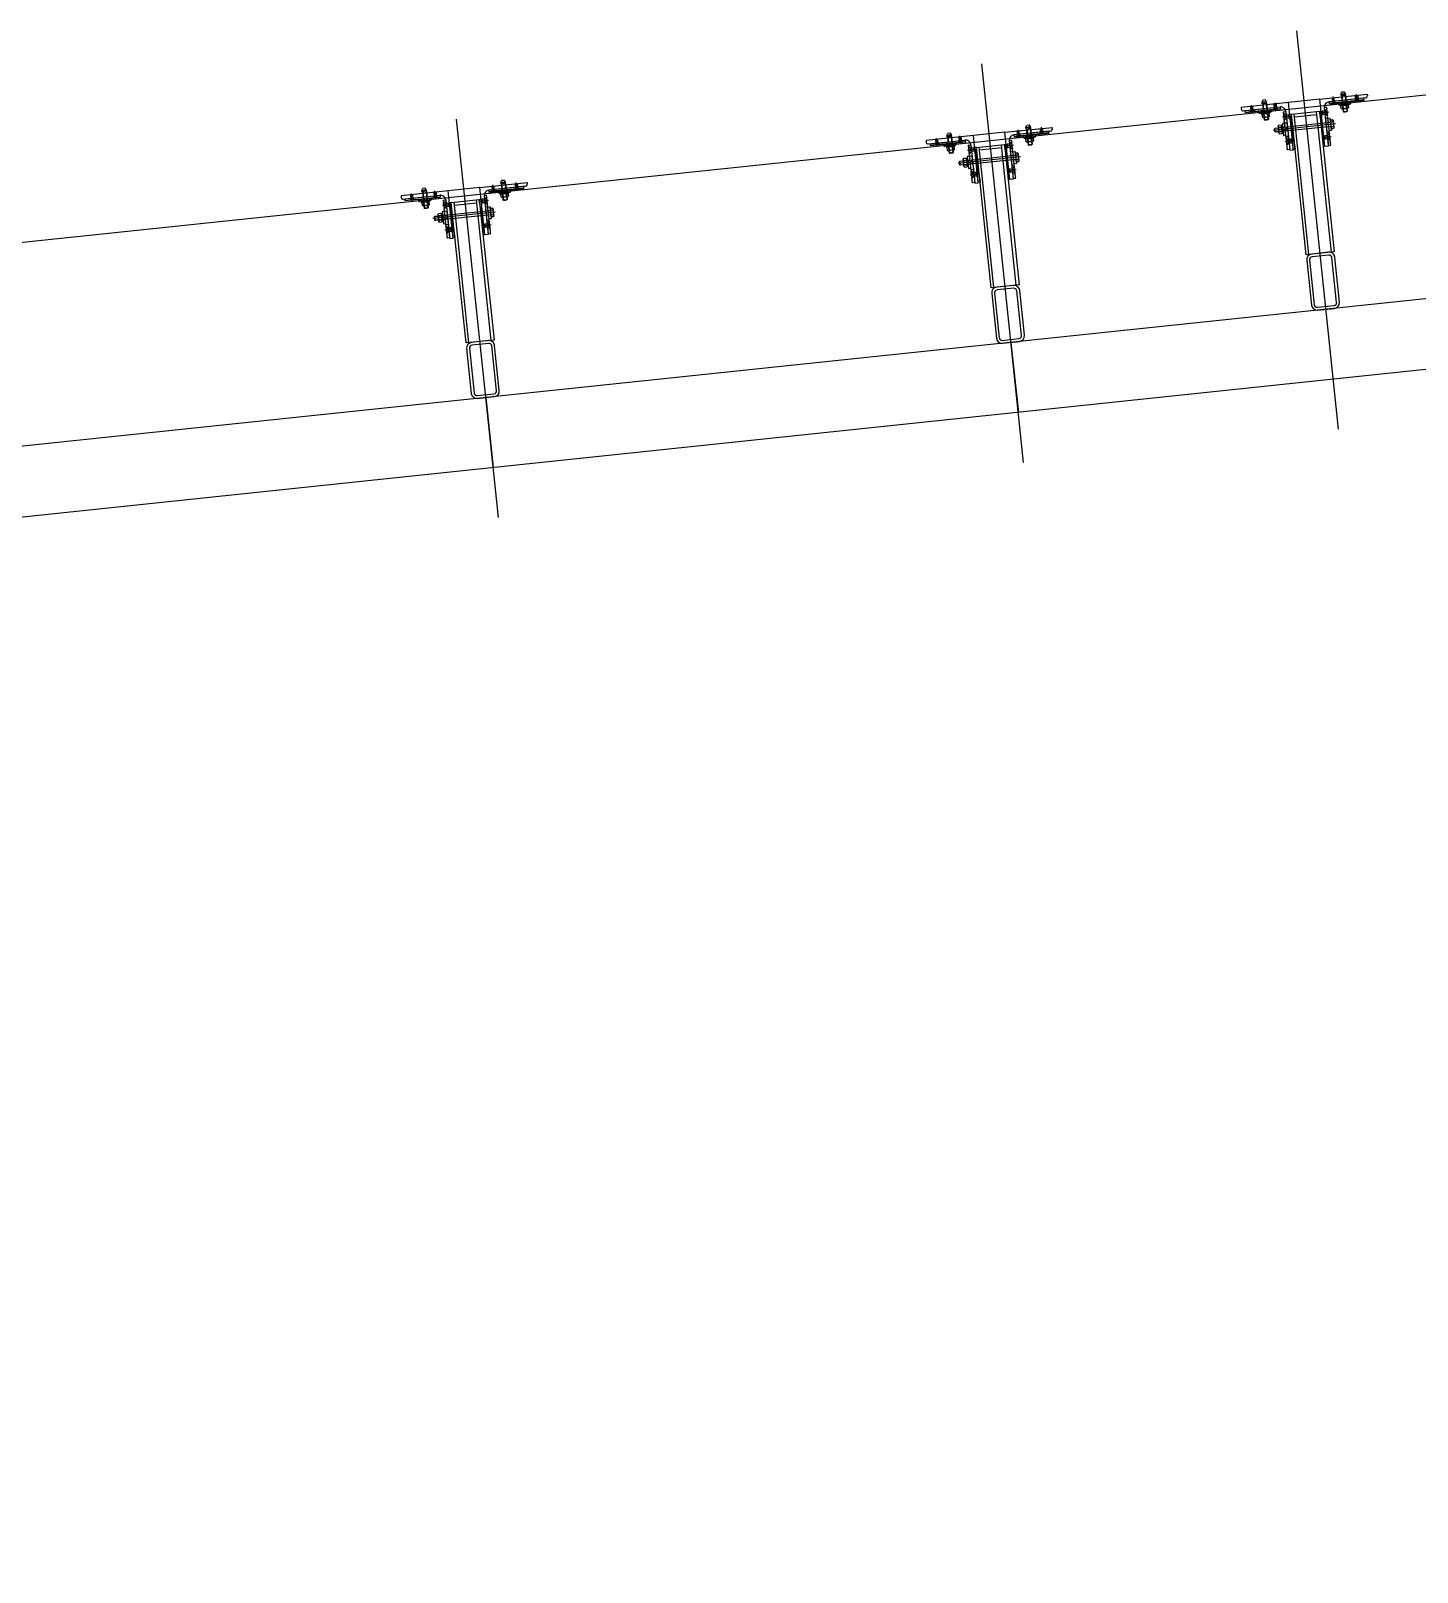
# Model space of a CAD drawing. Extents: x 809487 to 809680, y 818779 to 819225.
# Drawn here: x 809564.299 to 809568.238, y 818960.345 to 818964.723 of the extents above; entities that cross this region are included whole.
import ezdxf

# ---------------------------------------------------------------- set-up
doc = ezdxf.new("R2010")
doc.units = 0
for name, color, linetype in [('Default', 7, 'Continuous'), ('F-Glazing', 7, 'Continuous'), ('MAJ223__', 7, 'Continuous'), ('MAJ292_1', 7, 'Continuous'), ('MAJ292__', 7, 'Continuous'), ('MAJ314__scope', 7, 'Continuous'), ('MAJ318__', 7, 'Continuous'), ('MAJ322__', 7, 'Continuous'), ('MAJ325__', 7, 'Continuous'), ('MAJ520__', 7, 'Continuous'), ('WELDING', 7, 'Continuous')]:
    doc.layers.add(name, color=color, linetype=linetype)

# ---------------------------------------------------------------- blocks, each defined once
blk = doc.blocks.new('A$C62E2240C')
at = {"layer": 'MAJ223__'}
for p, q in [((-0.005, -0.01), (0.0181, -0.01)), ((0.005, -0.0058), (0.0135, -0.0058)), ((0.005, -0.0142), (0.0135, -0.0142)), ((0.0127, -0.005), (0.0127, -0.015))]:
    blk.add_line(p, q, dxfattribs=at)
blk.add_lwpolyline([(0, 0), (0.005, -0.005), (0.005, -0.015), (0, -0.02)], close=True, dxfattribs=at)
for points in [[(0, -0.0113), (0.0033, -0.0113), (0.0033, -0.0088), (0, -0.0088)], [(0.005, -0.005), (0.0127, -0.005), (0.0135, -0.0058), (0.0135, -0.0142), (0.0127, -0.015), (0.005, -0.015)]]:
    blk.add_lwpolyline(points, dxfattribs=at)
blk = doc.blocks.new('TM12NUT')
at = {"layer": 'Default'}
for p, q in [((0.0078, 0), (-0.0078, 0)), ((-0.0104, -0.0015), (-0.0104, -0.0085)), ((-0.0078, -0.01), (0.0078, -0.01)), ((-0.0052, -0.0085), (-0.0052, -0.0015)), ((0.0052, -0.0085), (0.0052, -0.0015)), ((0.0104, -0.0085), (0.0104, -0.0015))]:
    blk.add_line(p, q, dxfattribs=at)
for centre, radius, start, end in [((0, -0.0098), 0.00979, 57.7958, 122.2042), ((0.0078, -0.003), 0.00301, 30, 150), ((-0.0078, -0.003), 0.00301, 30, 150), ((-0.0078, -0.007), 0.00301, 210, 330), ((0, -0.0002), 0.00979, 237.7958, 302.2042), ((0.0078, -0.007), 0.00301, 210, 330)]:
    blk.add_arc(centre, radius, start, end, dxfattribs=at)
blk = doc.blocks.new('M12_WASH')
at = {"layer": 'Default'}
for p, q in [((0.0025, 0.0016), (0, 0.0009)), ((0, -0.0016), (0.0025, -0.0009))]:
    blk.add_line(p, q, dxfattribs=at)
blk.add_lwpolyline([(0, -0.012), (0.0025, -0.012), (0.0025, 0.012), (0, 0.012)], close=True, dxfattribs=at)
blk = doc.blocks.new('A$C392C4054')
at = {"layer": 'Default'}
for p, q in [((0.013, 0.05), (0, 0.05)), ((0.013, 0.047), (0, 0.047)), ((0.0016, 0.0468), (0.0016, 0)), ((0.0114, 0.0468), (0.0114, 0))]:
    blk.add_line(p, q, dxfattribs=at)
at = {"layer": 'MAJ292_1'}
for p, q in [((0.0005, 0.047), (0.0005, 0.0468)), ((0.0125, 0.047), (0.0125, 0.0468))]:
    blk.add_line(p, q, dxfattribs=at)
at = {"layer": 'MAJ318__'}
for p, q in [((0, 0.0517), (0.003, 0.057)), ((0, 0.0468), (0, 0.0517)), ((0.013, 0.0515), (0, 0.0515)), ((0.013, 0.0468), (0, 0.0468)), ((0.0005, 0.0468), (0.0005, 0.0011)), ((0.01, 0.057), (0.003, 0.057)), ((0.013, 0.0517), (0.01, 0.057)), ((0.0125, 0.0468), (0.0125, 0.0011)), ((0.013, 0.0468), (0.013, 0.0517)), ((0.0005, 0.0011), (0.0016, 0)), ((0.0125, 0.0011), (0.0005, 0.0011)), ((0.0054, 0), (0.0016, 0)), ((0.0065, 0.0011), (0.0054, 0)), ((0.0065, 0.0011), (0.0076, 0)), ((0.0114, 0), (0.0076, 0)), ((0.0114, 0), (0.0125, 0.0011))]:
    blk.add_line(p, q, dxfattribs=at)
blk = doc.blocks.new('M06MC13')
at = {"layer": 'Default'}
for p, q in [((-0.005, 0), (0.018, 0)), ((0.003, 0.0025), (0.013, 0.0025)), ((0.0125, -0.003), (0.0125, 0.003)), ((0.003, -0.0025), (0.013, -0.0025))]:
    blk.add_line(p, q, dxfattribs=at)
blk.add_lwpolyline([(0, -0.006), (0.003, -0.003), (0.003, 0.003), (0, 0.006)], close=True, dxfattribs=at)
for points in [[(0, 0.00075), (0.002, 0.00075), (0.002, -0.00075), (0, -0.00075)], [(0.003, -0.003), (0.0125, -0.003), (0.013, -0.0025), (0.013, 0.0025), (0.0125, 0.003), (0.003, 0.003)]]:
    blk.add_lwpolyline(points, dxfattribs=at)
blk = doc.blocks.new('M12HB160')
at = {"layer": 'Default'}
for p, q in [((-0.013, 0), (0.165, 0)), ((0.125, 0.005), (0.16, 0.005)), ((0.159, -0.006), (0.159, 0.006)), ((0.125, -0.005), (0.16, -0.005))]:
    blk.add_line(p, q, dxfattribs=at)
blk.add_lwpolyline([(-0.0065, -0.012), (-0.008, -0.0105), (-0.008, 0.0105), (-0.0065, 0.012), (0, 0.012), (0, -0.012)], close=True, dxfattribs=at)
for points in [[(-0.0064, 0.006), (0, 0.006), (0, 0.012), (-0.0064, 0.012)], [(0, -0.006), (0.159, -0.006), (0.16, -0.005), (0.16, 0.005), (0.159, 0.006), (0, 0.006)], [(0.124, -0.006), (0.125, -0.005), (0.125, 0.005), (0.124, 0.006)], [(-0.0064, -0.012), (0, -0.012), (0, -0.006), (-0.0064, -0.006)]]:
    blk.add_lwpolyline(points, dxfattribs=at)
for centre, radius, start, end in [((-0.0044, 0.009), 0.0036, 123.6264, 236.3736), ((0.004, 0), 0.012, 150, 210), ((-0.0044, -0.009), 0.0036, 123.6264, 236.3736)]:
    blk.add_arc(centre, radius, start, end, dxfattribs=at)
blk = doc.blocks.new('M12_NUT1')
at = {"layer": 'Default'}
blk.add_lwpolyline([(0.01, 0.0105), (0.01, -0.0105), (0.0085, -0.012), (0.0015, -0.012), (0, -0.0105), (0, 0.0105), (0.0015, 0.012), (0.0085, 0.012)], close=True, dxfattribs=at)
for points in [[(0.0016, 0.006), (0.0084, 0.006)], [(0.0016, 0.006), (0.0084, 0.006)], [(0.0084, -0.006), (0.0016, -0.006)], [(0.0084, -0.006), (0.0016, -0.006)]]:
    blk.add_lwpolyline(points, dxfattribs=at)
for centre, radius, start, end in [((0.0036, 0.009), 0.0036, 123.6264, 236.3736), ((0.012, 0), 0.012, 150, 210), ((0.0064, 0.009), 0.0036, 303.6264, 56.3736), ((-0.002, 0), 0.012, 330, 30), ((0.0036, -0.009), 0.0036, 123.6264, 236.3736), ((0.0064, -0.009), 0.0036, 303.6264, 56.3736)]:
    blk.add_arc(centre, radius, start, end, dxfattribs=at)

msp = doc.modelspace()

# ---------------------------------------------------------------- linework, layer by layer
at = {"layer": 'F-Glazing'}
for p, q in [((809568.015, 818963.5914), (809567.8961, 818964.7232)), ((809567.12, 818963.4973), (809567.001, 818964.6291)), ((809567.9617, 818964.529), (809567.8722, 818964.5196)), ((809567.8895, 818964.4792), (809567.9532, 818964.4859)), ((809567.9617, 818964.529), (809567.9617, 818964.529)), ((809565.6282, 818963.3405), (809565.5092, 818964.4723)), ((809567.0667, 818964.4349), (809566.9772, 818964.4255)), ((809567.0667, 818964.4349), (809567.0667, 818964.4349)), ((809566.9945, 818964.3851), (809567.0581, 818964.3918)), ((809565.5749, 818964.2781), (809565.4854, 818964.2687)), ((809565.5749, 818964.2781), (809565.5749, 818964.2781)), ((809565.5027, 818964.2283), (809565.5663, 818964.235))]:
    msp.add_line(p, q, dxfattribs=at)
for points in [[(809567.8808, 818964.4863), (809567.8758, 818964.4858), (809567.8912, 818964.3871), (809567.8862, 818964.3866)], [(809567.9603, 818964.4947), (809567.9653, 818964.4952), (809567.9707, 818964.3954), (809567.9757, 818964.396)], [(809567.0652, 818964.4006), (809567.0702, 818964.4011), (809567.0757, 818964.3014), (809567.0806, 818964.3019)], [(809566.9857, 818964.3922), (809566.9807, 818964.3917), (809566.9961, 818964.293), (809566.9911, 818964.2925)], [(809565.4939, 818964.2354), (809565.4889, 818964.2349), (809565.5043, 818964.1362), (809565.4994, 818964.1357)], [(809565.5735, 818964.2438), (809565.5784, 818964.2443), (809565.5839, 818964.1446), (809565.5889, 818964.1451)]]:
    msp.add_lwpolyline(points, close=True, dxfattribs=at)
at = {"layer": 'MAJ223__'}
for points in [[(809567.8647, 818964.4242), (809567.866, 818964.4258), (809567.8643, 818964.4271), (809567.8657, 818964.4288), (809567.864, 818964.4301), (809567.8654, 818964.4318), (809567.8637, 818964.4331), (809567.8651, 818964.4348), (809567.8634, 818964.4361), (809567.8647, 818964.4377), (809567.8631, 818964.4391), (809567.8644, 818964.4407), (809567.8628, 818964.4421), (809567.8641, 818964.4437), (809567.8625, 818964.445), (809567.8638, 818964.4467), (809567.8622, 818964.448), (809567.8635, 818964.4497), (809567.8618, 818964.451), (809567.8632, 818964.4527), (809567.8615, 818964.454), (809567.8629, 818964.4556), (809567.8612, 818964.457), (809567.8625, 818964.4586), (809567.8609, 818964.46), (809567.8622, 818964.4616), (809567.8682, 818964.4622), (809567.8723, 818964.4234), (809567.8663, 818964.4228)], [(809567.989, 818964.4372), (809567.9873, 818964.4386), (809567.9887, 818964.4402), (809567.987, 818964.4415), (809567.9883, 818964.4432), (809567.9867, 818964.4445), (809567.988, 818964.4462), (809567.9864, 818964.4475), (809567.9877, 818964.4492), (809567.9861, 818964.4505), (809567.9874, 818964.4521), (809567.9858, 818964.4535), (809567.9871, 818964.4551), (809567.9854, 818964.4565), (809567.9868, 818964.4581), (809567.9851, 818964.4594), (809567.9865, 818964.4611), (809567.9848, 818964.4624), (809567.9862, 818964.4641), (809567.9845, 818964.4654), (809567.9858, 818964.4671), (809567.9842, 818964.4684), (809567.9855, 818964.47), (809567.9839, 818964.4714), (809567.9852, 818964.473), (809567.9836, 818964.4744), (809567.9776, 818964.4737), (809567.9817, 818964.4349), (809567.9876, 818964.4356)], [(809566.9696, 818964.3301), (809566.9709, 818964.3317), (809566.9693, 818964.3331), (809566.9706, 818964.3347), (809566.969, 818964.336), (809566.9703, 818964.3377), (809566.9687, 818964.339), (809566.97, 818964.3407), (809566.9683, 818964.342), (809566.9697, 818964.3437), (809566.968, 818964.345), (809566.9694, 818964.3466), (809566.9677, 818964.348), (809566.969, 818964.3496), (809566.9674, 818964.351), (809566.9687, 818964.3526), (809566.9671, 818964.3539), (809566.9684, 818964.3556), (809566.9668, 818964.3569), (809566.9681, 818964.3586), (809566.9665, 818964.3599), (809566.9678, 818964.3616), (809566.9661, 818964.3629), (809566.9675, 818964.3645), (809566.9658, 818964.3659), (809566.9672, 818964.3675), (809566.9731, 818964.3682), (809566.9772, 818964.3294), (809566.9712, 818964.3287)], [(809567.0939, 818964.3431), (809567.0923, 818964.3445), (809567.0936, 818964.3461), (809567.0919, 818964.3475), (809567.0933, 818964.3491), (809567.0916, 818964.3504), (809567.093, 818964.3521), (809567.0913, 818964.3534), (809567.0927, 818964.3551), (809567.091, 818964.3564), (809567.0923, 818964.3581), (809567.0907, 818964.3594), (809567.092, 818964.361), (809567.0904, 818964.3624), (809567.0917, 818964.364), (809567.0901, 818964.3654), (809567.0914, 818964.367), (809567.0897, 818964.3684), (809567.0911, 818964.37), (809567.0894, 818964.3713), (809567.0908, 818964.373), (809567.0891, 818964.3743), (809567.0905, 818964.376), (809567.0888, 818964.3773), (809567.0901, 818964.3789), (809567.0885, 818964.3803), (809567.0825, 818964.3797), (809567.0866, 818964.3409), (809567.0926, 818964.3415)], [(809565.6021, 818964.1864), (809565.6005, 818964.1877), (809565.6018, 818964.1893), (809565.6002, 818964.1907), (809565.6015, 818964.1923), (809565.5998, 818964.1937), (809565.6012, 818964.1953), (809565.5995, 818964.1966), (809565.6009, 818964.1983), (809565.5992, 818964.1996), (809565.6006, 818964.2013), (809565.5989, 818964.2026), (809565.6002, 818964.2043), (809565.5986, 818964.2056), (809565.5999, 818964.2072), (809565.5983, 818964.2086), (809565.5996, 818964.2102), (809565.598, 818964.2116), (809565.5993, 818964.2132), (809565.5977, 818964.2145), (809565.599, 818964.2162), (809565.5973, 818964.2175), (809565.5987, 818964.2192), (809565.597, 818964.2205), (809565.5984, 818964.2222), (809565.5967, 818964.2235), (809565.5907, 818964.2229), (809565.5948, 818964.1841), (809565.6008, 818964.1847)], [(809565.4778, 818964.1733), (809565.4791, 818964.1749), (809565.4775, 818964.1763), (809565.4788, 818964.1779), (809565.4772, 818964.1793), (809565.4785, 818964.1809), (809565.4769, 818964.1822), (809565.4782, 818964.1839), (809565.4766, 818964.1852), (809565.4779, 818964.1869), (809565.4762, 818964.1882), (809565.4776, 818964.1899), (809565.4759, 818964.1912), (809565.4773, 818964.1928), (809565.4756, 818964.1942), (809565.4769, 818964.1958), (809565.4753, 818964.1972), (809565.4766, 818964.1988), (809565.475, 818964.2001), (809565.4763, 818964.2018), (809565.4747, 818964.2031), (809565.476, 818964.2048), (809565.4744, 818964.2061), (809565.4757, 818964.2078), (809565.474, 818964.2091), (809565.4754, 818964.2107), (809565.4813, 818964.2114), (809565.4854, 818964.1726), (809565.4795, 818964.172)]]:
    msp.add_lwpolyline(points, close=True, dxfattribs=at)
at = {"layer": 'MAJ292__'}
for p, q in [((809567.9306, 818964.0882), (809567.8887, 818964.4871)), ((809567.9943, 818964.0949), (809567.9524, 818964.4938)), ((809567.0992, 818964.0008), (809567.0573, 818964.3998)), ((809567.0356, 818963.9941), (809566.9936, 818964.3931)), ((809565.5438, 818963.8373), (809565.5019, 818964.2363)), ((809565.6074, 818963.844), (809565.5655, 818964.243))]:
    msp.add_line(p, q, dxfattribs=at)
for points in [[(809567.9858, 818964.3958), (809567.9758, 818964.3947), (809567.9617, 818964.529), (809568.096, 818964.5431), (809568.0965, 818964.5381)], [(809568.0921, 818964.5326), (809567.9876, 818964.5216)], [(809567.8764, 818964.3843), (809567.8863, 818964.3853), (809567.8722, 818964.5196), (809567.738, 818964.5055), (809567.7385, 818964.5005)], [(809567.744, 818964.496), (809567.8484, 818964.507)], [(809567.8649, 818964.4937), (809567.8764, 818964.3843)], [(809567.9743, 818964.5052), (809567.9858, 818964.3958)], [(809567.0907, 818964.3017), (809567.0808, 818964.3006), (809567.0667, 818964.4349), (809567.2009, 818964.449), (809567.2014, 818964.444)], [(809566.9813, 818964.2902), (809566.9913, 818964.2912), (809566.9772, 818964.4255), (809566.8429, 818964.4114), (809566.8434, 818964.4064)], [(809566.8489, 818964.402), (809566.9533, 818964.4129)], [(809566.9698, 818964.3996), (809566.9813, 818964.2902)], [(809567.0792, 818964.4111), (809567.0907, 818964.3017)], [(809567.197, 818964.4385), (809567.0926, 818964.4276)], [(809565.4895, 818964.1334), (809565.4995, 818964.1344), (809565.4854, 818964.2687), (809565.3511, 818964.2546), (809565.3516, 818964.2496)], [(809565.5989, 818964.1449), (809565.589, 818964.1438), (809565.5749, 818964.2781), (809565.7091, 818964.2922), (809565.7097, 818964.2872)], [(809565.7052, 818964.2817), (809565.6008, 818964.2708)], [(809565.3571, 818964.2452), (809565.4616, 818964.2561)], [(809565.478, 818964.2428), (809565.4895, 818964.1334)], [(809565.5874, 818964.2543), (809565.5989, 818964.1449)], [(809567.9863, 818964.094), (809567.9386, 818964.089)], [(809567.9244, 818964.0714), (809567.9377, 818963.9441)], [(809567.9323, 818964.0723), (809567.9457, 818963.945)], [(809567.9872, 818964.0861), (809567.9394, 818964.0811)], [(809568.0093, 818963.9517), (809567.996, 818964.0789)], [(809568.0173, 818963.9525), (809568.0039, 818964.0798)], [(809567.0293, 818963.9773), (809567.0427, 818963.85)], [(809567.0372, 818963.9782), (809567.0506, 818963.8509)], [(809567.0913, 818964), (809567.0435, 818963.9949)], [(809567.0921, 818963.992), (809567.0444, 818963.987)], [(809567.1143, 818963.8576), (809567.1009, 818963.9849)], [(809567.1222, 818963.8584), (809567.1089, 818963.9857)], [(809567.9545, 818963.9378), (809568.0022, 818963.9429)], [(809567.9553, 818963.9299), (809568.0031, 818963.9349)], [(809565.5995, 818963.8432), (809565.5517, 818963.8381)], [(809565.6003, 818963.8352), (809565.5526, 818963.8302)], [(809565.6304, 818963.7016), (809565.6171, 818963.8289)], [(809567.0594, 818963.8438), (809567.1072, 818963.8488)], [(809567.0603, 818963.8358), (809567.108, 818963.8408)], [(809565.5375, 818963.8206), (809565.5509, 818963.6933)], [(809565.5455, 818963.8214), (809565.5588, 818963.6941)], [(809565.6225, 818963.7008), (809565.6091, 818963.8281)], [(809565.5676, 818963.687), (809565.6154, 818963.692)], [(809565.5685, 818963.679), (809565.6162, 818963.684)]]:
    msp.add_lwpolyline(points, dxfattribs=at)
for points in [[(809568.0022, 818964.0957), (809567.9227, 818964.0873), (809567.8808, 818964.4863), (809567.9603, 818964.4947)], [(809567.1072, 818964.0016), (809567.0276, 818963.9933), (809566.9857, 818964.3922), (809567.0652, 818964.4006)], [(809565.6154, 818963.8448), (809565.5358, 818963.8365), (809565.4939, 818964.2354), (809565.5735, 818964.2438)]]:
    msp.add_lwpolyline(points, close=True, dxfattribs=at)
for centre, radius, start, end in [((809568.0915, 818964.5376), 0.005, 276, 6), ((809567.7435, 818964.501), 0.005, 186, 276), ((809567.85, 818964.4921), 0.015, 6, 96), ((809567.9892, 818964.5067), 0.015, 96, 186), ((809567.1965, 818964.4435), 0.005, 276, 6), ((809566.8484, 818964.4069), 0.005, 186, 276), ((809566.9549, 818964.398), 0.015, 6, 96), ((809567.0941, 818964.4126), 0.015, 96, 186), ((809565.6024, 818964.2559), 0.015, 96, 186), ((809565.7047, 818964.2867), 0.005, 276, 6), ((809565.3566, 818964.2501), 0.005, 186, 276), ((809565.4631, 818964.2412), 0.015, 6, 96), ((809567.988, 818964.0781), 0.016, 6, 96), ((809567.9403, 818964.0731), 0.016, 96, 186), ((809567.9403, 818964.0731), 0.008, 96, 186), ((809567.988, 818964.0781), 0.008, 6, 96), ((809567.0452, 818963.979), 0.016, 96, 186), ((809567.0452, 818963.979), 0.008, 96, 186), ((809567.0929, 818963.984), 0.016, 6, 96), ((809567.0929, 818963.984), 0.008, 6, 96), ((809567.9537, 818963.9458), 0.016, 186, 276), ((809567.9537, 818963.9458), 0.008, 186, 276), ((809568.0014, 818963.9508), 0.008, 276, 6), ((809568.0014, 818963.9508), 0.016, 276, 6), ((809565.5534, 818963.8222), 0.016, 96, 186), ((809565.5534, 818963.8222), 0.008, 96, 186), ((809565.6012, 818963.8272), 0.016, 6, 96), ((809565.6012, 818963.8272), 0.008, 6, 96), ((809567.0586, 818963.8517), 0.016, 186, 276), ((809567.0586, 818963.8517), 0.008, 186, 276), ((809567.1063, 818963.8567), 0.008, 276, 6), ((809567.1063, 818963.8567), 0.016, 276, 6), ((809565.6145, 818963.6999), 0.008, 276, 6), ((809565.6145, 818963.6999), 0.016, 276, 6), ((809565.5668, 818963.6949), 0.016, 186, 276), ((809565.5668, 818963.6949), 0.008, 186, 276)]:
    msp.add_arc(centre, radius, start, end, dxfattribs=at)
at = {"layer": 'MAJ314__scope'}
for p, q in [((809567.0841, 818963.8383), (809567.105, 818963.6394)), ((809565.5923, 818963.6815), (809565.6132, 818963.4826))]:
    msp.add_line(p, q, dxfattribs=at)
for points in [[(809568.5158, 818964.5671), (809535.677, 818961.1156)], [(809568.8743, 818964.0265), (809535.7388, 818960.5438)], [(809568.8952, 818963.8276), (809535.7598, 818960.3449)]]:
    msp.add_lwpolyline(points, dxfattribs=at)
at = {"layer": 'MAJ322__'}
for points in [[(809568.0872, 818964.5261), (809568.0865, 818964.532), (809567.9872, 818964.5216), (809567.9878, 818964.5156)], [(809567.7502, 818964.4906), (809567.7495, 818964.4966), (809567.8488, 818964.5071), (809567.8495, 818964.5011)], [(809567.8649, 818964.4937), (809567.8762, 818964.3862), (809567.8687, 818964.3854), (809567.8701, 818964.387), (809567.8684, 818964.3884), (809567.8698, 818964.39), (809567.8681, 818964.3913), (809567.8694, 818964.393), (809567.8678, 818964.3943), (809567.8691, 818964.396), (809567.8675, 818964.3973), (809567.8688, 818964.399), (809567.8672, 818964.4003), (809567.8685, 818964.4019), (809567.8669, 818964.4033), (809567.8682, 818964.4049), (809567.8665, 818964.4063), (809567.8679, 818964.4079), (809567.8662, 818964.4092), (809567.8676, 818964.4109), (809567.8659, 818964.4122), (809567.8673, 818964.4139), (809567.8656, 818964.4152), (809567.8669, 818964.4169), (809567.8653, 818964.4182), (809567.8666, 818964.4198), (809567.865, 818964.4212), (809567.8663, 818964.4228), (809567.8647, 818964.4242), (809567.866, 818964.4258), (809567.8643, 818964.4271), (809567.8657, 818964.4288), (809567.864, 818964.4301), (809567.8654, 818964.4318), (809567.8637, 818964.4331), (809567.8651, 818964.4348), (809567.8634, 818964.4361), (809567.8647, 818964.4377), (809567.8631, 818964.4391), (809567.8644, 818964.4407), (809567.8628, 818964.4421), (809567.8641, 818964.4437), (809567.8625, 818964.445), (809567.8638, 818964.4467), (809567.8622, 818964.448), (809567.8635, 818964.4497), (809567.8618, 818964.451), (809567.8632, 818964.4527), (809567.8615, 818964.454), (809567.8629, 818964.4556), (809567.8612, 818964.457), (809567.8625, 818964.4586), (809567.8609, 818964.46), (809567.8622, 818964.4616), (809567.8606, 818964.4629), (809567.8619, 818964.4646), (809567.8603, 818964.4659), (809567.8616, 818964.4676), (809567.86, 818964.4689), (809567.8613, 818964.4706), (809567.8596, 818964.4719), (809567.861, 818964.4735), (809567.8593, 818964.4749), (809567.8607, 818964.4765), (809567.859, 818964.4779), (809567.8604, 818964.4795), (809567.8587, 818964.4808), (809567.86, 818964.4825), (809567.8584, 818964.4838), (809567.8597, 818964.4855), (809567.8581, 818964.4868), (809567.8594, 818964.4885), (809567.8578, 818964.4898), (809567.8591, 818964.4914), (809567.8591, 818964.4915), (809567.8574, 818964.4929)], [(809567.9743, 818964.5052), (809567.9856, 818964.3977), (809567.9931, 818964.3984), (809567.9914, 818964.3998), (809567.9927, 818964.4014), (809567.9911, 818964.4028), (809567.9924, 818964.4044), (809567.9908, 818964.4057), (809567.9921, 818964.4074), (809567.9905, 818964.4087), (809567.9918, 818964.4104), (809567.9901, 818964.4117), (809567.9915, 818964.4134), (809567.9898, 818964.4147), (809567.9912, 818964.4163), (809567.9895, 818964.4177), (809567.9909, 818964.4193), (809567.9892, 818964.4207), (809567.9905, 818964.4223), (809567.9889, 818964.4236), (809567.9902, 818964.4253), (809567.9886, 818964.4266), (809567.9899, 818964.4283), (809567.9883, 818964.4296), (809567.9896, 818964.4313), (809567.988, 818964.4326), (809567.9893, 818964.4342), (809567.9876, 818964.4356), (809567.989, 818964.4372), (809567.9873, 818964.4386), (809567.9887, 818964.4402), (809567.987, 818964.4415), (809567.9883, 818964.4432), (809567.9867, 818964.4445), (809567.988, 818964.4462), (809567.9864, 818964.4475), (809567.9877, 818964.4492), (809567.9861, 818964.4505), (809567.9874, 818964.4521), (809567.9858, 818964.4535), (809567.9871, 818964.4551), (809567.9854, 818964.4565), (809567.9868, 818964.4581), (809567.9851, 818964.4594), (809567.9865, 818964.4611), (809567.9848, 818964.4624), (809567.9862, 818964.4641), (809567.9845, 818964.4654), (809567.9858, 818964.4671), (809567.9842, 818964.4684), (809567.9855, 818964.47), (809567.9839, 818964.4714), (809567.9852, 818964.473), (809567.9836, 818964.4744), (809567.9849, 818964.476), (809567.9833, 818964.4773), (809567.9846, 818964.479), (809567.9829, 818964.4803), (809567.9843, 818964.482), (809567.9826, 818964.4833), (809567.984, 818964.485), (809567.9823, 818964.4863), (809567.9836, 818964.4879), (809567.982, 818964.4893), (809567.9833, 818964.4909), (809567.9817, 818964.4923), (809567.983, 818964.4939), (809567.9814, 818964.4952), (809567.9827, 818964.4969), (809567.9811, 818964.4982), (809567.9824, 818964.4999), (809567.9807, 818964.5012), (809567.9821, 818964.5029), (809567.9804, 818964.5042), (809567.9804, 818964.5043), (809567.9818, 818964.5059)], [(809566.8551, 818964.3966), (809566.8545, 818964.4025), (809566.9538, 818964.413), (809566.9544, 818964.407)], [(809566.9698, 818964.3996), (809566.9811, 818964.2921), (809566.9737, 818964.2913), (809566.975, 818964.2929), (809566.9734, 818964.2943), (809566.9747, 818964.2959), (809566.973, 818964.2973), (809566.9744, 818964.2989), (809566.9727, 818964.3002), (809566.9741, 818964.3019), (809566.9724, 818964.3032), (809566.9737, 818964.3049), (809566.9721, 818964.3062), (809566.9734, 818964.3079), (809566.9718, 818964.3092), (809566.9731, 818964.3108), (809566.9715, 818964.3122), (809566.9728, 818964.3138), (809566.9712, 818964.3152), (809566.9725, 818964.3168), (809566.9708, 818964.3181), (809566.9722, 818964.3198), (809566.9705, 818964.3211), (809566.9719, 818964.3228), (809566.9702, 818964.3241), (809566.9716, 818964.3258), (809566.9699, 818964.3271), (809566.9712, 818964.3287), (809566.9696, 818964.3301), (809566.9709, 818964.3317), (809566.9693, 818964.3331), (809566.9706, 818964.3347), (809566.969, 818964.336), (809566.9703, 818964.3377), (809566.9687, 818964.339), (809566.97, 818964.3407), (809566.9683, 818964.342), (809566.9697, 818964.3437), (809566.968, 818964.345), (809566.9694, 818964.3466), (809566.9677, 818964.348), (809566.969, 818964.3496), (809566.9674, 818964.351), (809566.9687, 818964.3526), (809566.9671, 818964.3539), (809566.9684, 818964.3556), (809566.9668, 818964.3569), (809566.9681, 818964.3586), (809566.9665, 818964.3599), (809566.9678, 818964.3616), (809566.9661, 818964.3629), (809566.9675, 818964.3645), (809566.9658, 818964.3659), (809566.9672, 818964.3675), (809566.9655, 818964.3689), (809566.9668, 818964.3705), (809566.9652, 818964.3719), (809566.9665, 818964.3735), (809566.9649, 818964.3748), (809566.9662, 818964.3765), (809566.9646, 818964.3778), (809566.9659, 818964.3795), (809566.9643, 818964.3808), (809566.9656, 818964.3825), (809566.9639, 818964.3838), (809566.9653, 818964.3854), (809566.9636, 818964.3868), (809566.965, 818964.3884), (809566.9633, 818964.3898), (809566.9647, 818964.3914), (809566.963, 818964.3927), (809566.9643, 818964.3944), (809566.9627, 818964.3957), (809566.964, 818964.3974), (809566.964, 818964.3975), (809566.9624, 818964.3988)], [(809567.0792, 818964.4111), (809567.0905, 818964.3036), (809567.098, 818964.3044), (809567.0963, 818964.3057), (809567.0977, 818964.3073), (809567.096, 818964.3087), (809567.0974, 818964.3103), (809567.0957, 818964.3117), (809567.097, 818964.3133), (809567.0954, 818964.3146), (809567.0967, 818964.3163), (809567.0951, 818964.3176), (809567.0964, 818964.3193), (809567.0948, 818964.3206), (809567.0961, 818964.3223), (809567.0945, 818964.3236), (809567.0958, 818964.3252), (809567.0941, 818964.3266), (809567.0955, 818964.3282), (809567.0938, 818964.3296), (809567.0952, 818964.3312), (809567.0935, 818964.3325), (809567.0948, 818964.3342), (809567.0932, 818964.3355), (809567.0945, 818964.3372), (809567.0929, 818964.3385), (809567.0942, 818964.3402), (809567.0926, 818964.3415), (809567.0939, 818964.3431), (809567.0923, 818964.3445), (809567.0936, 818964.3461), (809567.0919, 818964.3475), (809567.0933, 818964.3491), (809567.0916, 818964.3504), (809567.093, 818964.3521), (809567.0913, 818964.3534), (809567.0927, 818964.3551), (809567.091, 818964.3564), (809567.0923, 818964.3581), (809567.0907, 818964.3594), (809567.092, 818964.361), (809567.0904, 818964.3624), (809567.0917, 818964.364), (809567.0901, 818964.3654), (809567.0914, 818964.367), (809567.0897, 818964.3684), (809567.0911, 818964.37), (809567.0894, 818964.3713), (809567.0908, 818964.373), (809567.0891, 818964.3743), (809567.0905, 818964.376), (809567.0888, 818964.3773), (809567.0901, 818964.3789), (809567.0885, 818964.3803), (809567.0898, 818964.3819), (809567.0882, 818964.3833), (809567.0895, 818964.3849), (809567.0879, 818964.3863), (809567.0892, 818964.3879), (809567.0876, 818964.3892), (809567.0889, 818964.3909), (809567.0872, 818964.3922), (809567.0886, 818964.3939), (809567.0869, 818964.3952), (809567.0883, 818964.3969), (809567.0866, 818964.3982), (809567.0879, 818964.3998), (809567.0863, 818964.4012), (809567.0876, 818964.4028), (809567.086, 818964.4042), (809567.0873, 818964.4058), (809567.0857, 818964.4071), (809567.087, 818964.4088), (809567.0854, 818964.4101), (809567.0853, 818964.4102), (809567.0867, 818964.4119)], [(809567.1921, 818964.432), (809567.1915, 818964.438), (809567.0921, 818964.4275), (809567.0928, 818964.4216)], [(809565.7003, 818964.2752), (809565.6997, 818964.2812), (809565.6004, 818964.2707), (809565.601, 818964.2648)], [(809565.3633, 818964.2398), (809565.3627, 818964.2457), (809565.462, 818964.2562), (809565.4626, 818964.2502)], [(809565.478, 818964.2428), (809565.4893, 818964.1353), (809565.4819, 818964.1345), (809565.4832, 818964.1362), (809565.4816, 818964.1375), (809565.4829, 818964.1391), (809565.4813, 818964.1405), (809565.4826, 818964.1421), (809565.4809, 818964.1435), (809565.4823, 818964.1451), (809565.4806, 818964.1464), (809565.482, 818964.1481), (809565.4803, 818964.1494), (809565.4817, 818964.1511), (809565.48, 818964.1524), (809565.4813, 818964.1541), (809565.4797, 818964.1554), (809565.481, 818964.157), (809565.4794, 818964.1584), (809565.4807, 818964.16), (809565.4791, 818964.1614), (809565.4804, 818964.163), (809565.4787, 818964.1643), (809565.4801, 818964.166), (809565.4784, 818964.1673), (809565.4798, 818964.169), (809565.4781, 818964.1703), (809565.4795, 818964.172), (809565.4778, 818964.1733), (809565.4791, 818964.1749), (809565.4775, 818964.1763), (809565.4788, 818964.1779), (809565.4772, 818964.1793), (809565.4785, 818964.1809), (809565.4769, 818964.1822), (809565.4782, 818964.1839), (809565.4766, 818964.1852), (809565.4779, 818964.1869), (809565.4762, 818964.1882), (809565.4776, 818964.1899), (809565.4759, 818964.1912), (809565.4773, 818964.1928), (809565.4756, 818964.1942), (809565.4769, 818964.1958), (809565.4753, 818964.1972), (809565.4766, 818964.1988), (809565.475, 818964.2001), (809565.4763, 818964.2018), (809565.4747, 818964.2031), (809565.476, 818964.2048), (809565.4744, 818964.2061), (809565.4757, 818964.2078), (809565.474, 818964.2091), (809565.4754, 818964.2107), (809565.4737, 818964.2121), (809565.4751, 818964.2137), (809565.4734, 818964.2151), (809565.4748, 818964.2167), (809565.4731, 818964.218), (809565.4744, 818964.2197), (809565.4728, 818964.221), (809565.4741, 818964.2227), (809565.4725, 818964.224), (809565.4738, 818964.2257), (809565.4722, 818964.227), (809565.4735, 818964.2286), (809565.4719, 818964.23), (809565.4732, 818964.2316), (809565.4715, 818964.233), (809565.4729, 818964.2346), (809565.4712, 818964.2359), (809565.4726, 818964.2376), (809565.4709, 818964.2389), (809565.4722, 818964.2406), (809565.4722, 818964.2407), (809565.4706, 818964.242)], [(809565.5874, 818964.2543), (809565.5987, 818964.1468), (809565.6062, 818964.1476), (809565.6046, 818964.1489), (809565.6059, 818964.1506), (809565.6042, 818964.1519), (809565.6056, 818964.1535), (809565.6039, 818964.1549), (809565.6053, 818964.1565), (809565.6036, 818964.1579), (809565.6049, 818964.1595), (809565.6033, 818964.1608), (809565.6046, 818964.1625), (809565.603, 818964.1638), (809565.6043, 818964.1655), (809565.6027, 818964.1668), (809565.604, 818964.1685), (809565.6024, 818964.1698), (809565.6037, 818964.1714), (809565.602, 818964.1728), (809565.6034, 818964.1744), (809565.6017, 818964.1758), (809565.6031, 818964.1774), (809565.6014, 818964.1787), (809565.6028, 818964.1804), (809565.6011, 818964.1817), (809565.6024, 818964.1834), (809565.6008, 818964.1847), (809565.6021, 818964.1864), (809565.6005, 818964.1877), (809565.6018, 818964.1893), (809565.6002, 818964.1907), (809565.6015, 818964.1923), (809565.5998, 818964.1937), (809565.6012, 818964.1953), (809565.5995, 818964.1966), (809565.6009, 818964.1983), (809565.5992, 818964.1996), (809565.6006, 818964.2013), (809565.5989, 818964.2026), (809565.6002, 818964.2043), (809565.5986, 818964.2056), (809565.5999, 818964.2072), (809565.5983, 818964.2086), (809565.5996, 818964.2102), (809565.598, 818964.2116), (809565.5993, 818964.2132), (809565.5977, 818964.2145), (809565.599, 818964.2162), (809565.5973, 818964.2175), (809565.5987, 818964.2192), (809565.597, 818964.2205), (809565.5984, 818964.2222), (809565.5967, 818964.2235), (809565.598, 818964.2251), (809565.5964, 818964.2265), (809565.5977, 818964.2281), (809565.5961, 818964.2295), (809565.5974, 818964.2311), (809565.5958, 818964.2324), (809565.5971, 818964.2341), (809565.5955, 818964.2354), (809565.5968, 818964.2371), (809565.5951, 818964.2384), (809565.5965, 818964.2401), (809565.5948, 818964.2414), (809565.5962, 818964.243), (809565.5945, 818964.2444), (809565.5959, 818964.246), (809565.5942, 818964.2474), (809565.5955, 818964.249), (809565.5939, 818964.2503), (809565.5952, 818964.252), (809565.5936, 818964.2533), (809565.5936, 818964.2534), (809565.5949, 818964.2551)]]:
    msp.add_lwpolyline(points, close=True, dxfattribs=at)
for points in [[(809567.7891, 818964.4897), (809567.7884, 818964.4962), (809567.8222, 818964.4997), (809567.8229, 818964.4933)], [(809567.822, 818964.4922), (809567.8092, 818964.4908), (809567.8064, 818964.492), (809567.804, 818964.4903), (809567.7902, 818964.4888)], [(809568.0493, 818964.5171), (809568.0486, 818964.5235), (809568.0148, 818964.52), (809568.0154, 818964.5135)], [(809568.0165, 818964.5126), (809568.0294, 818964.514), (809568.0318, 818964.5157), (809568.0345, 818964.5145), (809568.0484, 818964.516)], [(809567.855, 818964.4588), (809567.8563, 818964.446), (809567.8581, 818964.4436), (809567.8569, 818964.4408), (809567.8583, 818964.427)], [(809567.8631, 818964.4391), (809567.8644, 818964.4407), (809567.8628, 818964.4421), (809567.8641, 818964.4437), (809567.8625, 818964.445), (809567.8638, 818964.4467), (809567.8622, 818964.448), (809567.8635, 818964.4497), (809567.8618, 818964.451), (809567.8632, 818964.4527), (809567.8615, 818964.454), (809567.8629, 818964.4556), (809567.8612, 818964.457), (809567.8625, 818964.4586), (809567.8609, 818964.46), (809567.8608, 818964.4605), (809567.8559, 818964.4599)], [(809567.9874, 818964.4521), (809567.9858, 818964.4535), (809567.9871, 818964.4551), (809567.9854, 818964.4565), (809567.9868, 818964.4581), (809567.9851, 818964.4594), (809567.9865, 818964.4611), (809567.9848, 818964.4624), (809567.9862, 818964.4641), (809567.9845, 818964.4654), (809567.9858, 818964.4671), (809567.9842, 818964.4684), (809567.9855, 818964.47), (809567.9839, 818964.4714), (809567.9852, 818964.473), (809567.9852, 818964.4735), (809567.9901, 818964.474)], [(809567.9937, 818964.4402), (809567.9887, 818964.4397), (809567.9887, 818964.4402), (809567.987, 818964.4415), (809567.9883, 818964.4432), (809567.9867, 818964.4445), (809567.988, 818964.4462), (809567.9864, 818964.4475), (809567.9877, 818964.4492), (809567.9861, 818964.4505), (809567.9874, 818964.4521)], [(809567.9912, 818964.4732), (809567.9926, 818964.4603), (809567.9914, 818964.4576), (809567.9931, 818964.4552), (809567.9946, 818964.4413)], [(809566.894, 818964.3956), (809566.8933, 818964.4021), (809566.9272, 818964.4057), (809566.9278, 818964.3992)], [(809566.9269, 818964.3981), (809566.9141, 818964.3967), (809566.9114, 818964.398), (809566.909, 818964.3962), (809566.8951, 818964.3947)], [(809567.1542, 818964.423), (809567.1535, 818964.4294), (809567.1197, 818964.4259), (809567.1204, 818964.4194)], [(809567.1215, 818964.4185), (809567.1343, 818964.4199), (809567.1367, 818964.4216), (809567.1395, 818964.4204), (809567.1533, 818964.4219)], [(809567.8594, 818964.4261), (809567.8644, 818964.4266), (809567.8643, 818964.4271), (809567.8657, 818964.4288), (809567.864, 818964.4301), (809567.8654, 818964.4318), (809567.8637, 818964.4331), (809567.8651, 818964.4348), (809567.8634, 818964.4361), (809567.8647, 818964.4377), (809567.8631, 818964.4391)], [(809566.9599, 818964.3648), (809566.9613, 818964.3519), (809566.963, 818964.3495), (809566.9618, 818964.3468), (809566.9633, 818964.3329)], [(809566.968, 818964.345), (809566.9694, 818964.3466), (809566.9677, 818964.348), (809566.969, 818964.3496), (809566.9674, 818964.351), (809566.9687, 818964.3526), (809566.9671, 818964.3539), (809566.9684, 818964.3556), (809566.9668, 818964.3569), (809566.9681, 818964.3586), (809566.9665, 818964.3599), (809566.9678, 818964.3616), (809566.9661, 818964.3629), (809566.9675, 818964.3645), (809566.9658, 818964.3659), (809566.9658, 818964.3664), (809566.9608, 818964.3659)], [(809567.0923, 818964.3581), (809567.0907, 818964.3594), (809567.092, 818964.361), (809567.0904, 818964.3624), (809567.0917, 818964.364), (809567.0901, 818964.3654), (809567.0914, 818964.367), (809567.0897, 818964.3684), (809567.0911, 818964.37), (809567.0894, 818964.3713), (809567.0908, 818964.373), (809567.0891, 818964.3743), (809567.0905, 818964.376), (809567.0888, 818964.3773), (809567.0901, 818964.3789), (809567.0901, 818964.3794), (809567.0951, 818964.38)], [(809567.0986, 818964.3462), (809567.0936, 818964.3456), (809567.0936, 818964.3461), (809567.0919, 818964.3475), (809567.0933, 818964.3491), (809567.0916, 818964.3504), (809567.093, 818964.3521), (809567.0913, 818964.3534), (809567.0927, 818964.3551), (809567.091, 818964.3564), (809567.0923, 818964.3581)], [(809567.0962, 818964.3791), (809567.0975, 818964.3662), (809567.0963, 818964.3635), (809567.0981, 818964.3611), (809567.0995, 818964.3473)], [(809566.9644, 818964.332), (809566.9693, 818964.3326), (809566.9693, 818964.3331), (809566.9706, 818964.3347), (809566.969, 818964.336), (809566.9703, 818964.3377), (809566.9687, 818964.339), (809566.97, 818964.3407), (809566.9683, 818964.342), (809566.9697, 818964.3437), (809566.968, 818964.345)], [(809565.6624, 818964.2662), (809565.6617, 818964.2727), (809565.6279, 818964.2691), (809565.6286, 818964.2626)], [(809565.4022, 818964.2388), (809565.4016, 818964.2453), (809565.4354, 818964.2489), (809565.4361, 818964.2424)], [(809565.4352, 818964.2413), (809565.4223, 818964.24), (809565.4196, 818964.2412), (809565.4172, 818964.2394), (809565.4033, 818964.238)], [(809565.6006, 818964.2013), (809565.5989, 818964.2026), (809565.6002, 818964.2043), (809565.5986, 818964.2056), (809565.5999, 818964.2072), (809565.5983, 818964.2086), (809565.5996, 818964.2102), (809565.598, 818964.2116), (809565.5993, 818964.2132), (809565.5977, 818964.2145), (809565.599, 818964.2162), (809565.5973, 818964.2175), (809565.5987, 818964.2192), (809565.597, 818964.2205), (809565.5984, 818964.2222), (809565.5983, 818964.2227), (809565.6033, 818964.2232)], [(809565.6297, 818964.2617), (809565.6425, 818964.2631), (809565.645, 818964.2649), (809565.6477, 818964.2636), (809565.6615, 818964.2651)], [(809565.4681, 818964.208), (809565.4695, 818964.1951), (809565.4712, 818964.1927), (809565.47, 818964.19), (809565.4715, 818964.1761)], [(809565.4762, 818964.1882), (809565.4776, 818964.1899), (809565.4759, 818964.1912), (809565.4773, 818964.1928), (809565.4756, 818964.1942), (809565.4769, 818964.1958), (809565.4753, 818964.1972), (809565.4766, 818964.1988), (809565.475, 818964.2001), (809565.4763, 818964.2018), (809565.4747, 818964.2031), (809565.476, 818964.2048), (809565.4744, 818964.2061), (809565.4757, 818964.2078), (809565.474, 818964.2091), (809565.474, 818964.2096), (809565.469, 818964.2091)], [(809565.4726, 818964.1753), (809565.4775, 818964.1758), (809565.4775, 818964.1763), (809565.4788, 818964.1779), (809565.4772, 818964.1793), (809565.4785, 818964.1809), (809565.4769, 818964.1822), (809565.4782, 818964.1839), (809565.4766, 818964.1852), (809565.4779, 818964.1869), (809565.4762, 818964.1882)], [(809565.6068, 818964.1894), (809565.6019, 818964.1888), (809565.6018, 818964.1893), (809565.6002, 818964.1907), (809565.6015, 818964.1923), (809565.5998, 818964.1937), (809565.6012, 818964.1953), (809565.5995, 818964.1966), (809565.6009, 818964.1983), (809565.5992, 818964.1996), (809565.6006, 818964.2013)], [(809565.6044, 818964.2223), (809565.6057, 818964.2095), (809565.6045, 818964.2067), (809565.6063, 818964.2043), (809565.6077, 818964.1905)]]:
    msp.add_lwpolyline(points, dxfattribs=at)
for centre, start, end in [((809567.7901, 818964.4898), 186, 276), ((809567.8219, 818964.4932), 276, 6), ((809568.0164, 818964.5136), 186, 276), ((809568.0483, 818964.517), 276, 6), ((809567.856, 818964.4589), 96, 186), ((809567.9902, 818964.4731), 6, 96), ((809566.9268, 818964.3991), 276, 6), ((809567.1214, 818964.4195), 186, 276), ((809567.1532, 818964.4229), 276, 6), ((809567.8593, 818964.4271), 186, 276), ((809567.9936, 818964.4412), 276, 6), ((809566.895, 818964.3957), 186, 276), ((809566.9609, 818964.3649), 96, 186), ((809567.0952, 818964.379), 6, 96), ((809566.9643, 818964.333), 186, 276), ((809567.0985, 818964.3472), 276, 6), ((809565.4032, 818964.2389), 186, 276), ((809565.4351, 818964.2423), 276, 6), ((809565.6034, 818964.2222), 6, 96), ((809565.6296, 818964.2627), 186, 276), ((809565.6614, 818964.2661), 276, 6), ((809565.4691, 818964.2081), 96, 186), ((809565.6067, 818964.1904), 276, 6), ((809565.4725, 818964.1762), 186, 276)]:
    msp.add_arc(centre, 0.001, start, end, dxfattribs=at)
at = {"layer": 'MAJ325__'}
for p, q in [((809567.75, 818964.4921), (809567.8493, 818964.5026)), ((809567.7886, 818964.4947), (809567.8224, 818964.4982)), ((809568.087, 818964.5276), (809567.9877, 818964.5171)), ((809568.0487, 818964.522), (809568.0149, 818964.5185)), ((809566.8549, 818964.3981), (809566.9542, 818964.4085)), ((809566.8935, 818964.4006), (809566.9273, 818964.4042)), ((809567.1919, 818964.4335), (809567.0926, 818964.423)), ((809567.1537, 818964.428), (809567.1199, 818964.4244)), ((809565.7001, 818964.2767), (809565.6008, 818964.2663)), ((809565.6619, 818964.2712), (809565.6281, 818964.2676)), ((809565.3631, 818964.2413), (809565.4625, 818964.2517)), ((809565.4017, 818964.2438), (809565.4355, 818964.2474))]:
    msp.add_line(p, q, dxfattribs=at)

# ---------------------------------------------------------------- block references
at = {"layer": 'MAJ223__'}
for name, p, rotation in [('M06MC13', (809568.0009, 818964.5185), 95.99999859917277), ('M06MC13', (809567.7696, 818964.4942), 95.99999859917277), ('A$C62E2240C', (809567.8594, 818964.489), 5.99999859917276), ('M06MC13', (809567.1059, 818964.4244), 95.99999859916922), ('M06MC13', (809566.8745, 818964.4001), 95.99999859916922), ('A$C62E2240C', (809567.9901, 818964.4118), -174.00000140082724), ('A$C62E2240C', (809566.9643, 818964.3949), 5.9999985991691975), ('A$C62E2240C', (809567.0951, 818964.3177), -174.0000014008308), ('M06MC13', (809565.6141, 818964.2676), 95.99999859916922), ('M06MC13', (809565.3827, 818964.2433), 95.99999859916922), ('A$C62E2240C', (809565.4725, 818964.2381), 5.9999985991691975), ('A$C62E2240C', (809565.6033, 818964.1609), -174.0000014008308)]:
    msp.add_blockref(name, p, dxfattribs=dict(at, rotation=rotation))
for name, p, yscale, rotation in [('M06MC13', (809568.0674, 818964.5255), -1, 95.99999859917277), ('M06MC13', (809567.8361, 818964.5012), -1, 95.99999859917277), ('A$C62E2240C', (809567.9807, 818964.5017), -1.0000000000000002, -174.00000140082724), ('M06MC13', (809567.1723, 818964.4314), -1.0000000000000004, 95.99999859916922), ('M06MC13', (809566.941, 818964.4071), -1.0000000000000004, 95.99999859916922), ('A$C62E2240C', (809567.0856, 818964.4077), -1.0000000000000004, -174.0000014008308), ('A$C62E2240C', (809567.8688, 818964.399), -1, 5.999998599172772), ('A$C62E2240C', (809566.9737, 818964.305), -1.0000000000000004, 5.999998599169207), ('M06MC13', (809565.4492, 818964.2503), -1.0000000000000004, 95.99999859916922), ('M06MC13', (809565.6806, 818964.2746), -1.0000000000000004, 95.99999859916922), ('A$C62E2240C', (809565.5938, 818964.2509), -1.0000000000000004, -174.0000014008308), ('A$C62E2240C', (809565.482, 818964.1482), -1.0000000000000004, 5.999998599169207)]:
    msp.add_blockref(name, p, dxfattribs=dict(at, yscale=yscale, rotation=rotation))
at = {"layer": 'MAJ292__'}
for name, p, yscale, rotation in [('M12_NUT1', (809567.8541, 818964.4432), -1.0000000000000002, -174.00000140082724), ('M12_WASH', (809567.8566, 818964.4434), -1.0000000000000002, -174.00000140082724), ('M12_NUT1', (809566.959, 818964.3491), -1.0000000000000004, -174.0000014008308), ('M12_WASH', (809566.9615, 818964.3493), -1.0000000000000004, -174.0000014008308), ('M12_NUT1', (809565.4673, 818964.1923), -1.0000000000000004, -174.0000014008308), ('M12_WASH', (809565.4698, 818964.1926), -1.0000000000000004, -174.0000014008308)]:
    msp.add_blockref(name, p, dxfattribs=dict(at, yscale=yscale, rotation=rotation))
at = {"layer": 'MAJ520__'}
for name, p, rotation in [('M12_WASH', (809567.8072, 818964.4906), -84.00000140082723), ('TM12NUT', (809567.8075, 818964.4881), 5.99999859917276), ('M12_WASH', (809566.9121, 818964.3965), -84.0000014008308), ('TM12NUT', (809566.9124, 818964.394), 5.9999985991691975), ('M12_WASH', (809565.4203, 818964.2397), -84.0000014008308), ('TM12NUT', (809565.4206, 818964.2373), 5.9999985991691975)]:
    msp.add_blockref(name, p, dxfattribs=dict(at, rotation=rotation))
for name, p, yscale, rotation in [('M12_WASH', (809568.0314, 818964.5142), -1.0000000000000004, -84.00000140082723), ('TM12NUT', (809568.0316, 818964.5117), -1.0000000000000002, -174.00000140082724), ('M12HB160', (809567.9929, 818964.4577), -1.0000000000000002, -174.00000140082724), ('M12_WASH', (809567.1363, 818964.4201), -1.0000000000000004, -84.00000140083078), ('TM12NUT', (809567.1366, 818964.4176), -1.0000000000000004, -174.0000014008308), ('M12HB160', (809567.0978, 818964.3637), -1.0000000000000004, -174.0000014008308), ('M12_WASH', (809565.6445, 818964.2633), -1.0000000000000004, -84.00000140083078), ('TM12NUT', (809565.6448, 818964.2608), -1.0000000000000004, -174.0000014008308), ('M12HB160', (809565.606, 818964.2069), -1.0000000000000004, -174.0000014008308)]:
    msp.add_blockref(name, p, dxfattribs=dict(at, yscale=yscale, rotation=rotation))
at = {"layer": 'WELDING'}
for p, yscale, rotation in [((809568.04, 818964.4939), -1.0000000000000002, -174.00000140082724), ((809567.145, 818964.3998), -1.0000000000000004, -174.0000014008308), ((809565.6532, 818964.243), -1.0000000000000004, -174.0000014008308)]:
    msp.add_blockref('A$C392C4054', p, dxfattribs=dict(at, yscale=yscale, rotation=rotation))
for p, rotation in [((809567.8029, 818964.469), 5.99999859917276), ((809566.9079, 818964.3749), 5.9999985991691975), ((809565.4161, 818964.2181), 5.9999985991691975)]:
    msp.add_blockref('A$C392C4054', p, dxfattribs=dict(at, rotation=rotation))

doc.saveas('drawing.dxf')
